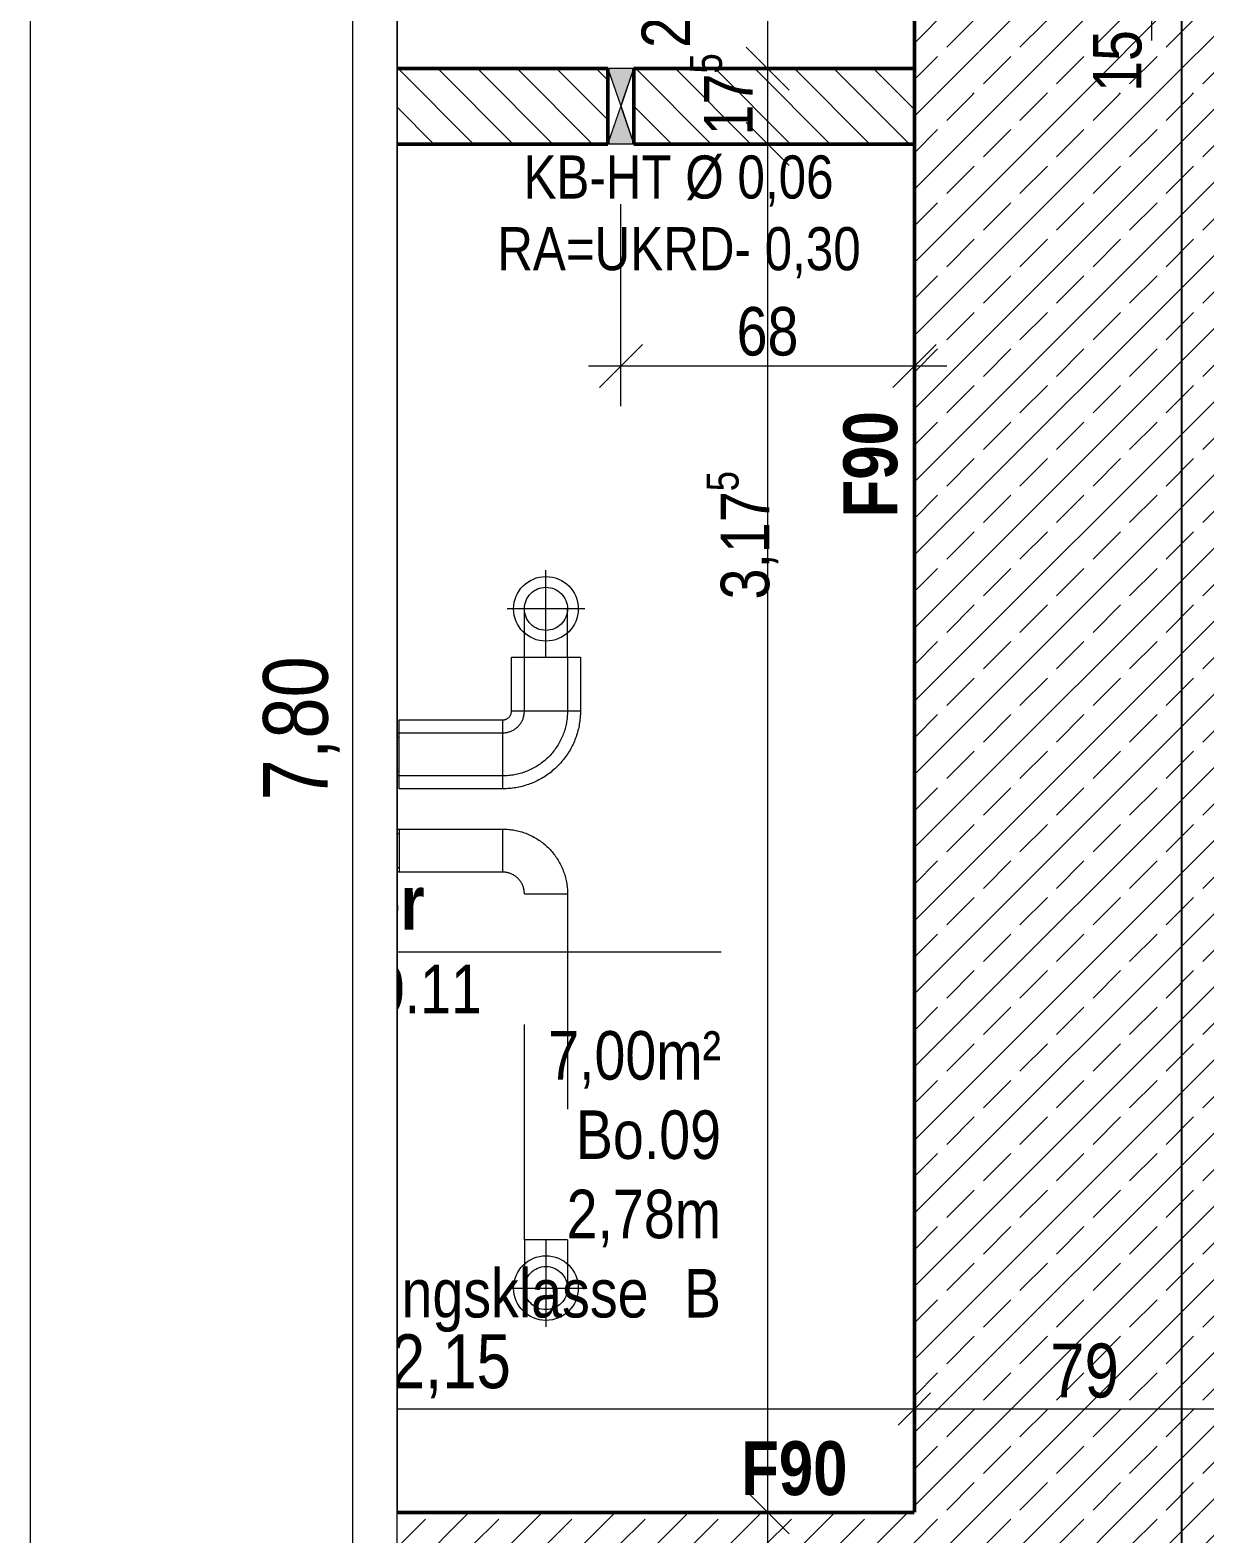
# Model space of a CAD drawing. Header units: centimetres. Extents: x 52.8 to 69.4, y 16.8 to 58.2.
# Drawn here: x 52.83 to 58.28, y 24.42 to 31.4 of the extents above; entities that cross this region are included whole.
import ezdxf
from ezdxf.xclip import XClip

# ---------------------------------------------------------------- set-up
doc = ezdxf.new("R2010")
doc.units = ezdxf.units.CM
doc.header["$MEASUREMENT"] = 0
doc.header["$XCLIPFRAME"] = 0
doc.set_wipeout_variables(frame=1)
for name, pattern in [('Achse', [50, 25, -12.5, 0, -12.5]), ('Strichlinie', [0.4, 0.3, -0.1]), ('Strichlinie kurz', [0.15, 0.075, -0.075]), ('Strichlinie-TGA', [0.175, 0.1, -0.075]), ('Wipeout_Contour', [100, 0, -100])]:
    doc.linetypes.add(name, pattern=pattern)
for name, color, linetype in [('-2._Grundriss 2.UG_7_Achsen 50.gfb', 7, 'Continuous'), ('-2._Grundriss 2.UG_7_Bemaßung 100.gfb', 7, 'Continuous'), ('-2._Grundriss 2.UG_7_Bemaßung 50.gfb', 7, 'Continuous'), ('-2._Grundriss 2.UG_7_Decken.gfb', 7, 'Continuous'), ('-2._Grundriss 2.UG_7_Neubau_Raumstempel_gemeinsam.gfb', 7, 'Continuous'), ('-2._Grundriss 2.UG_7_Neubau_Wände massiv.gfb', 7, 'Continuous'), ('-2._Grundriss 2.UG_7_Raumstempel_gemeinsam.gfb', 7, 'Continuous'), ('-2._Grundriss 2.UG_7_Text 1_50.gfb', 7, 'Continuous'), ('-2._Grundriss 2.UG_7_Unterdecken_TGA_2UG.gfb', 7, 'Continuous'), ('-2._Grundriss 2.UG_7_Wände massiv.gfb', 7, 'Continuous'), ('6._6.OG mit 2x Wunschposition Steuerschränke (rot)_8_0', 7, 'Continuous'), ('6._6.OG mit 2x Wunschposition Steuerschränke (rot)_8_Bemaßung 100.gfb', 7, 'Continuous')]:
    doc.layers.add(name, color=color, linetype=linetype)
doc.styles.add('ERSTELLTER_STIL_2', font='ARIALNB.TTF')
doc.styles.add('ERSTELLTER_STIL_3', font='')
doc.styles.get('ERSTELLTER_STIL_3').set_extended_font_data('Arial Narrow')
pattern_1 = [(135, (42.56998, 4.75838), (0.0919239, 0.0919239), [])]
pattern_2 = [(45, (42.56998, 4.75838), (-0.1697056, 0.1697056), []), (45, (42.48513, 4.84323), (-0.1697056, 0.1697056), [0.18, -0.06])]

# ---------------------------------------------------------------- blocks, each defined once
blk = doc.blocks.new('Zeichnung_8_7', base_point=(42.57, 4.7584))
at = {"layer": '-2._Grundriss 2.UG_7_Neubau_Wände massiv.gfb', "linetype": 'Continuous', "lineweight": 0, "true_color": 0x000000}
h = blk.add_hatch(dxfattribs=at)
h.set_pattern_fill('MW_KALKSANDSTEIN_0007', color=18, style=0, pattern_type=2)
h.set_pattern_definition(pattern_1)
h.paths.add_polyline_path([(54.53, 30.8684), (55.5078, 30.8684), (55.5078, 31.2184), (54.53, 31.2184)])
h = blk.add_hatch(dxfattribs=at)
h.set_pattern_fill('MW_KALKSANDSTEIN_0007', color=18, style=0, pattern_type=2)
h.set_pattern_definition(pattern_1)
h.paths.add_polyline_path([(55.6278, 31.2184), (55.6278, 30.8684), (56.93, 30.8684), (56.93, 31.2184)])
at = {"layer": '-2._Grundriss 2.UG_7_Bemaßung 50.gfb', "color": 7, "linetype": 'Continuous', "lineweight": 13, "ltscale": 10}
for p, q in [((56.2491, 31.2184), (56.2491, 31.6984)), ((56.1491, 31.3184), (56.3491, 31.1184)), ((56.4366, 31.2184), (56.0616, 31.2184)), ((56.2491, 30.8684), (56.2491, 31.2184)), ((56.1491, 30.9684), (56.3491, 30.7684)), ((56.4366, 30.8684), (56.0616, 30.8684)), ((55.5678, 29.6513), (55.5678, 30.0263)), ((55.6678, 29.9388), (55.4678, 29.7388)), ((55.4178, 29.8388), (55.5678, 29.8388))]:
    blk.add_line(p, q, dxfattribs=at)
at = {"layer": '-2._Grundriss 2.UG_7_Decken.gfb', "color": 7, "linetype": 'Strichlinie', "lineweight": 13, "ltscale": 10, "flags": 128}
blk.add_lwpolyline([(54.53, 24.5184), (58.51, 24.5184), (58.51, 31.4984), (56.93, 31.4984), (56.93, 36.2384), (56.93, 36.7384), (54.53, 36.7384)], dxfattribs=at)
at = {"layer": '-2._Grundriss 2.UG_7_Neubau_Raumstempel_gemeinsam.gfb', "color": 7, "linetype": 'Continuous', "lineweight": 13, "ltscale": 10}
blk.add_line((54.53, 27.1196), (56.0324, 27.1196), dxfattribs=at)
at = {"layer": '-2._Grundriss 2.UG_7_Neubau_Wände massiv.gfb', "color": 7, "linetype": 'Continuous', "lineweight": 50, "ltscale": 10, "flags": 128}
blk.add_lwpolyline([(56.93, 30.8684), (56.93, 31.2184)], dxfattribs=at)
at = {"layer": '-2._Grundriss 2.UG_7_Unterdecken_TGA_2UG.gfb', "color": 8, "linetype": 'Strichlinie-TGA', "lineweight": 13, "ltscale": 10}
for p, q in [((55.22, 28.4877), (55.22, 28.8914)), ((55.3999, 28.7114), (55.04, 28.7114)), ((55.12, 28.4877), (55.12, 28.7114)), ((55.32, 28.4877), (55.32, 28.7114)), ((55.0599, 28.2362), (55.0599, 28.4877)), ((55.0599, 28.4877), (55.1199, 28.4877)), ((55.1199, 28.2362), (55.1199, 28.4877)), ((55.1199, 28.4877), (55.3199, 28.4877)), ((55.3199, 28.4877), (55.3199, 28.2362)), ((55.3199, 28.4877), (55.3799, 28.4877)), ((55.3799, 28.4877), (55.3799, 28.2362)), ((54.5396, 28.1962), (55.0199, 28.1962)), ((54.5396, 28.1362), (54.5396, 28.1962)), ((55.0196, 28.1362), (55.0196, 28.1962)), ((55.0199, 28.1962), (55.0224, 28.1963)), ((55.0224, 28.1963), (55.0249, 28.1966)), ((55.0249, 28.1966), (55.0274, 28.1969)), ((55.0274, 28.1969), (55.0299, 28.1975)), ((55.0299, 28.1975), (55.0323, 28.1982)), ((55.0323, 28.1982), (55.0346, 28.199)), ((55.0346, 28.199), (55.0369, 28.2)), ((55.0369, 28.2), (55.0392, 28.2012)), ((55.0392, 28.2012), (55.0413, 28.2025)), ((55.0413, 28.2025), (55.0434, 28.2039)), ((55.0434, 28.2039), (55.0454, 28.2054)), ((55.0454, 28.2054), (55.0473, 28.2071)), ((55.0473, 28.2071), (55.0491, 28.2089)), ((55.0491, 28.2089), (55.0507, 28.2107)), ((55.0507, 28.2107), (55.0523, 28.2127)), ((55.0523, 28.2127), (55.0537, 28.2148)), ((55.0537, 28.2148), (55.055, 28.217)), ((55.055, 28.217), (55.0561, 28.2192)), ((55.0561, 28.2192), (55.0571, 28.2215)), ((55.0571, 28.2215), (55.058, 28.2239)), ((55.058, 28.2239), (55.0587, 28.2263)), ((55.0587, 28.2263), (55.0592, 28.2287)), ((55.0592, 28.2287), (55.0596, 28.2312)), ((55.0596, 28.2312), (55.0598, 28.2337)), ((55.0598, 28.2337), (55.0599, 28.2362)), ((55.1199, 28.2364), (55.0599, 28.2364)), ((55.1107, 28.1944), (55.1123, 28.198)), ((55.1123, 28.198), (55.1137, 28.2016)), ((55.1137, 28.2016), (55.115, 28.2053)), ((55.115, 28.2053), (55.1162, 28.2091)), ((55.1162, 28.2091), (55.1171, 28.2129)), ((55.1171, 28.2129), (55.118, 28.2167)), ((55.118, 28.2167), (55.1187, 28.2206)), ((55.1187, 28.2206), (55.1192, 28.2245)), ((55.1192, 28.2245), (55.1196, 28.2284)), ((55.1196, 28.2284), (55.1198, 28.2323)), ((55.1198, 28.2323), (55.1199, 28.2362)), ((55.3199, 28.2364), (55.1199, 28.2364)), ((55.3171, 28.1954), (55.3161, 28.1886)), ((55.318, 28.2022), (55.3171, 28.1954)), ((55.3187, 28.209), (55.318, 28.2022)), ((55.3192, 28.2158), (55.3187, 28.209)), ((55.3196, 28.2226), (55.3192, 28.2158)), ((55.3198, 28.2294), (55.3196, 28.2226)), ((55.3199, 28.2362), (55.3198, 28.2294)), ((55.3799, 28.2364), (55.3199, 28.2364)), ((55.3779, 28.1986), (55.3771, 28.1911)), ((55.3786, 28.2061), (55.3779, 28.1986)), ((55.3792, 28.2136), (55.3786, 28.2061)), ((55.3796, 28.2212), (55.3792, 28.2136)), ((55.3798, 28.2287), (55.3796, 28.2212)), ((55.3799, 28.2362), (55.3798, 28.2287)), ((54.53, 28.1362), (54.5396, 28.1362)), ((54.5396, 28.1362), (55.0199, 28.1362)), ((54.5396, 27.9362), (54.5396, 28.1362)), ((55.0196, 27.9362), (55.0196, 28.1362)), ((55.0199, 28.1362), (55.0238, 28.1363)), ((55.0238, 28.1363), (55.0278, 28.1365)), ((55.0278, 28.1365), (55.0317, 28.1369)), ((55.0317, 28.1369), (55.0356, 28.1375)), ((55.0356, 28.1375), (55.0394, 28.1382)), ((55.0394, 28.1382), (55.0433, 28.139)), ((55.0433, 28.139), (55.0471, 28.14)), ((55.0471, 28.14), (55.0508, 28.1411)), ((55.0508, 28.1411), (55.0545, 28.1424)), ((55.0545, 28.1424), (55.0582, 28.1439)), ((55.0582, 28.1439), (55.0618, 28.1454)), ((55.0618, 28.1454), (55.0653, 28.1471)), ((55.0653, 28.1471), (55.0688, 28.149)), ((55.0688, 28.149), (55.0722, 28.151)), ((55.0722, 28.151), (55.0755, 28.1531)), ((55.0755, 28.1531), (55.0787, 28.1553)), ((55.0787, 28.1553), (55.0818, 28.1577)), ((55.0818, 28.1577), (55.0849, 28.1602)), ((55.0849, 28.1602), (55.0878, 28.1628)), ((55.0878, 28.1628), (55.0906, 28.1655)), ((55.0906, 28.1655), (55.0933, 28.1684)), ((55.0933, 28.1684), (55.096, 28.1713)), ((55.096, 28.1713), (55.0984, 28.1743)), ((55.0984, 28.1743), (55.1008, 28.1775)), ((55.1008, 28.1775), (55.1031, 28.1807)), ((55.1031, 28.1807), (55.1052, 28.184)), ((55.1052, 28.184), (55.1072, 28.1874)), ((55.1072, 28.1874), (55.109, 28.1908)), ((55.109, 28.1908), (55.1107, 28.1944)), ((55.3002, 28.1294), (55.2977, 28.123)), ((55.3026, 28.1358), (55.3002, 28.1294)), ((55.3048, 28.1422), (55.3026, 28.1358)), ((55.3069, 28.1487), (55.3048, 28.1422)), ((55.3088, 28.1553), (55.3069, 28.1487)), ((55.3106, 28.1619), (55.3088, 28.1553)), ((55.3122, 28.1685), (55.3106, 28.1619)), ((55.3136, 28.1752), (55.3122, 28.1685)), ((55.3149, 28.1819), (55.3136, 28.1752)), ((55.3161, 28.1886), (55.3149, 28.1819)), ((55.3623, 28.125), (55.3599, 28.1178)), ((55.3645, 28.1322), (55.3623, 28.125)), ((55.3666, 28.1394), (55.3645, 28.1322)), ((55.3686, 28.1467), (55.3666, 28.1394)), ((55.3704, 28.154), (55.3686, 28.1467)), ((55.372, 28.1614), (55.3704, 28.154)), ((55.3735, 28.1688), (55.372, 28.1614)), ((55.3749, 28.1762), (55.3735, 28.1688)), ((55.376, 28.1836), (55.3749, 28.1762)), ((55.3771, 28.1911), (55.376, 28.1836)), ((54.53, 28.1154), (54.5396, 28.1162)), ((55.261, 28.0577), (55.2569, 28.0523)), ((55.265, 28.0632), (55.261, 28.0577)), ((55.2689, 28.0689), (55.265, 28.0632)), ((55.2726, 28.0746), (55.2689, 28.0689)), ((55.2762, 28.0804), (55.2726, 28.0746)), ((55.2797, 28.0862), (55.2762, 28.0804)), ((55.2831, 28.0922), (55.2797, 28.0862)), ((55.2863, 28.0982), (55.2831, 28.0922)), ((55.2893, 28.1043), (55.2863, 28.0982)), ((55.2923, 28.1105), (55.2893, 28.1043)), ((55.2951, 28.1167), (55.2923, 28.1105)), ((55.2977, 28.123), (55.2951, 28.1167)), ((55.3317, 28.0562), (55.3278, 28.0497)), ((55.3354, 28.0628), (55.3317, 28.0562)), ((55.3389, 28.0695), (55.3354, 28.0628)), ((55.3424, 28.0762), (55.3389, 28.0695)), ((55.3456, 28.083), (55.3424, 28.0762)), ((55.3488, 28.0898), (55.3456, 28.083)), ((55.3518, 28.0967), (55.3488, 28.0898)), ((55.3546, 28.1037), (55.3518, 28.0967)), ((55.3573, 28.1108), (55.3546, 28.1037)), ((55.3599, 28.1178), (55.3573, 28.1108)), ((55.1873, 27.9873), (55.1816, 27.9835)), ((55.1929, 27.9911), (55.1873, 27.9873)), ((55.1984, 27.9951), (55.1929, 27.9911)), ((55.2039, 27.9993), (55.1984, 27.9951)), ((55.2092, 28.0035), (55.2039, 27.9993)), ((55.2145, 28.0079), (55.2092, 28.0035)), ((55.2196, 28.0124), (55.2145, 28.0079)), ((55.2247, 28.017), (55.2196, 28.0124)), ((55.2296, 28.0217), (55.2247, 28.017)), ((55.2344, 28.0265), (55.2296, 28.0217)), ((55.2392, 28.0315), (55.2344, 28.0265)), ((55.2438, 28.0365), (55.2392, 28.0315)), ((55.2483, 28.0417), (55.2438, 28.0365)), ((55.2526, 28.0469), (55.2483, 28.0417)), ((55.2569, 28.0523), (55.2526, 28.0469)), ((55.2823, 27.9898), (55.2771, 27.9844)), ((55.2874, 27.9954), (55.2823, 27.9898)), ((55.2924, 28.001), (55.2874, 27.9954)), ((55.2973, 28.0068), (55.2924, 28.001)), ((55.302, 28.0126), (55.2973, 28.0068)), ((55.3067, 28.0186), (55.302, 28.0126)), ((55.3112, 28.0246), (55.3067, 28.0186)), ((55.3155, 28.0308), (55.3112, 28.0246)), ((55.3198, 28.037), (55.3155, 28.0308)), ((55.3239, 28.0433), (55.3198, 28.037)), ((55.3278, 28.0497), (55.3239, 28.0433)), ((54.5396, 27.9562), (54.53, 27.9571)), ((54.5396, 27.9362), (54.53, 27.9362)), ((55.0199, 27.9362), (54.5396, 27.9362)), ((54.5396, 27.8762), (54.5396, 27.9362)), ((55.0199, 27.8762), (55.0196, 27.9362)), ((55.0267, 27.9363), (55.0199, 27.9362)), ((55.0336, 27.9365), (55.0267, 27.9363)), ((55.0404, 27.9369), (55.0336, 27.9365)), ((55.0472, 27.9375), (55.0404, 27.9369)), ((55.054, 27.9382), (55.0472, 27.9375)), ((55.0608, 27.939), (55.054, 27.9382)), ((55.0675, 27.94), (55.0608, 27.939)), ((55.0742, 27.9412), (55.0675, 27.94)), ((55.0809, 27.9425), (55.0742, 27.9412)), ((55.0876, 27.944), (55.0809, 27.9425)), ((55.0943, 27.9456), (55.0876, 27.944)), ((55.1009, 27.9474), (55.0943, 27.9456)), ((55.1074, 27.9493), (55.1009, 27.9474)), ((55.1139, 27.9513), (55.1074, 27.9493)), ((55.1204, 27.9536), (55.1139, 27.9513)), ((55.1268, 27.9559), (55.1204, 27.9536)), ((55.1331, 27.9584), (55.1268, 27.9559)), ((55.1394, 27.9611), (55.1331, 27.9584)), ((55.1457, 27.9639), (55.1394, 27.9611)), ((55.1518, 27.9668), (55.1457, 27.9639)), ((55.1579, 27.9699), (55.1518, 27.9668)), ((55.164, 27.9731), (55.1579, 27.9699)), ((55.1699, 27.9764), (55.164, 27.9731)), ((55.1758, 27.9799), (55.1699, 27.9764)), ((55.1816, 27.9835), (55.1758, 27.9799)), ((55.1867, 27.9172), (55.18, 27.9138)), ((55.1933, 27.9208), (55.1867, 27.9172)), ((55.1999, 27.9245), (55.1933, 27.9208)), ((55.2064, 27.9283), (55.1999, 27.9245)), ((55.2128, 27.9323), (55.2064, 27.9283)), ((55.2191, 27.9364), (55.2128, 27.9323)), ((55.2254, 27.9406), (55.2191, 27.9364)), ((55.2315, 27.945), (55.2254, 27.9406)), ((55.2376, 27.9495), (55.2315, 27.945)), ((55.2435, 27.9541), (55.2376, 27.9495)), ((55.2494, 27.9589), (55.2435, 27.9541)), ((55.2551, 27.9637), (55.2494, 27.9589)), ((55.2608, 27.9687), (55.2551, 27.9637)), ((55.2663, 27.9738), (55.2608, 27.9687)), ((55.2718, 27.979), (55.2663, 27.9738)), ((55.2771, 27.9844), (55.2718, 27.979)), ((55.0199, 27.8762), (54.5396, 27.8762)), ((55.0275, 27.8763), (55.0199, 27.8762)), ((55.035, 27.8766), (55.0275, 27.8763)), ((55.0425, 27.8769), (55.035, 27.8766)), ((55.05, 27.8775), (55.0425, 27.8769)), ((55.0575, 27.8782), (55.05, 27.8775)), ((55.065, 27.8791), (55.0575, 27.8782)), ((55.0725, 27.8801), (55.065, 27.8791)), ((55.0799, 27.8813), (55.0725, 27.8801)), ((55.0874, 27.8826), (55.0799, 27.8813)), ((55.0948, 27.8841), (55.0874, 27.8826)), ((55.1021, 27.8858), (55.0948, 27.8841)), ((55.1094, 27.8875), (55.1021, 27.8858)), ((55.1167, 27.8895), (55.1094, 27.8875)), ((55.124, 27.8916), (55.1167, 27.8895)), ((55.1312, 27.8939), (55.124, 27.8916)), ((55.1383, 27.8963), (55.1312, 27.8939)), ((55.1454, 27.8988), (55.1383, 27.8963)), ((55.1524, 27.9015), (55.1454, 27.8988)), ((55.1594, 27.9044), (55.1524, 27.9015)), ((55.1663, 27.9074), (55.1594, 27.9044)), ((55.1732, 27.9105), (55.1663, 27.9074)), ((55.18, 27.9138), (55.1732, 27.9105)), ((54.53, 27.6893), (54.5398, 27.6893)), ((54.53, 27.6685), (54.5398, 27.6693)), ((54.5398, 27.6893), (55.02, 27.6893)), ((54.5398, 27.4893), (54.5398, 27.6893)), ((55.02, 27.6893), (55.0268, 27.6892)), ((55.02, 27.4893), (55.02, 27.6893)), ((55.0268, 27.6892), (55.0336, 27.689)), ((55.0336, 27.689), (55.0405, 27.6886)), ((55.0405, 27.6886), (55.0473, 27.6881)), ((55.0473, 27.6881), (55.0541, 27.6874)), ((55.0541, 27.6874), (55.0608, 27.6865)), ((55.0608, 27.6865), (55.0676, 27.6855)), ((55.0676, 27.6855), (55.0743, 27.6843)), ((55.0743, 27.6843), (55.081, 27.683)), ((55.081, 27.683), (55.0877, 27.6816)), ((55.0877, 27.6816), (55.0943, 27.68)), ((55.0943, 27.68), (55.1009, 27.6782)), ((55.1009, 27.6782), (55.1075, 27.6763)), ((55.1075, 27.6763), (55.114, 27.6742)), ((55.114, 27.6742), (55.1204, 27.672)), ((55.1204, 27.672), (55.1269, 27.6696)), ((55.1269, 27.6696), (55.1332, 27.6671)), ((55.1332, 27.6671), (55.1395, 27.6645)), ((55.1395, 27.6645), (55.1457, 27.6617)), ((55.1457, 27.6617), (55.1519, 27.6587)), ((55.1519, 27.6587), (55.158, 27.6557)), ((55.158, 27.6557), (55.164, 27.6525)), ((55.164, 27.6525), (55.17, 27.6491)), ((55.17, 27.6491), (55.1759, 27.6456)), ((55.1759, 27.6456), (55.1816, 27.642)), ((55.1816, 27.642), (55.1874, 27.6383)), ((55.1874, 27.6383), (55.193, 27.6344)), ((55.193, 27.6344), (55.1985, 27.6304)), ((55.1985, 27.6304), (55.204, 27.6263)), ((55.204, 27.6263), (55.2093, 27.622)), ((55.2093, 27.622), (55.2146, 27.6177)), ((55.2146, 27.6177), (55.2197, 27.6132)), ((55.2197, 27.6132), (55.2247, 27.6086)), ((55.2247, 27.6086), (55.2297, 27.6038)), ((55.2297, 27.6038), (55.2345, 27.599)), ((55.2345, 27.599), (55.2392, 27.5941)), ((55.2392, 27.5941), (55.2438, 27.589)), ((55.2438, 27.589), (55.2483, 27.5839)), ((55.2483, 27.5839), (55.2527, 27.5786)), ((55.2527, 27.5786), (55.2569, 27.5733)), ((55.2569, 27.5733), (55.2611, 27.5678)), ((55.2611, 27.5678), (55.2651, 27.5623)), ((54.5398, 27.5093), (54.53, 27.5102)), ((55.2651, 27.5623), (55.2689, 27.5567)), ((55.2689, 27.5567), (55.2727, 27.551)), ((55.2727, 27.551), (55.2763, 27.5452)), ((55.2763, 27.5452), (55.2798, 27.5393)), ((55.2798, 27.5393), (55.2831, 27.5334)), ((55.2831, 27.5334), (55.2863, 27.5273)), ((55.2863, 27.5273), (55.2894, 27.5212)), ((55.2894, 27.5212), (55.2924, 27.5151)), ((55.2924, 27.5151), (55.2951, 27.5088)), ((55.2951, 27.5088), (55.2978, 27.5025)), ((55.2978, 27.5025), (55.3003, 27.4962)), ((54.5398, 27.4893), (54.53, 27.4893)), ((55.02, 27.4893), (54.5398, 27.4893)), ((55.0239, 27.4892), (55.02, 27.4893)), ((55.0278, 27.489), (55.0239, 27.4892)), ((55.0317, 27.4886), (55.0278, 27.489)), ((55.0356, 27.4881), (55.0317, 27.4886)), ((55.0395, 27.4874), (55.0356, 27.4881)), ((55.0433, 27.4865), (55.0395, 27.4874)), ((55.0471, 27.4856), (55.0433, 27.4865)), ((55.0509, 27.4844), (55.0471, 27.4856)), ((55.0546, 27.4831), (55.0509, 27.4844)), ((55.0582, 27.4817), (55.0546, 27.4831)), ((55.0618, 27.4801), (55.0582, 27.4817)), ((55.0654, 27.4784), (55.0618, 27.4801)), ((55.0688, 27.4766), (55.0654, 27.4784)), ((55.0722, 27.4746), (55.0688, 27.4766)), ((55.0755, 27.4725), (55.0722, 27.4746)), ((55.0788, 27.4702), (55.0755, 27.4725)), ((55.0819, 27.4678), (55.0788, 27.4702)), ((55.0849, 27.4653), (55.0819, 27.4678)), ((55.0879, 27.4627), (55.0849, 27.4653)), ((55.0907, 27.46), (55.0879, 27.4627)), ((55.0934, 27.4572), (55.0907, 27.46)), ((55.096, 27.4543), (55.0934, 27.4572)), ((55.0985, 27.4512), (55.096, 27.4543)), ((55.1009, 27.4481), (55.0985, 27.4512)), ((55.1031, 27.4449), (55.1009, 27.4481)), ((55.1052, 27.4416), (55.1031, 27.4449)), ((55.1072, 27.4382), (55.1052, 27.4416)), ((55.1091, 27.4347), (55.1072, 27.4382)), ((55.1108, 27.4312), (55.1091, 27.4347)), ((55.1124, 27.4276), (55.1108, 27.4312)), ((55.1138, 27.4239), (55.1124, 27.4276)), ((55.3003, 27.4962), (55.3027, 27.4898)), ((55.3027, 27.4898), (55.3049, 27.4833)), ((55.3049, 27.4833), (55.3069, 27.4768)), ((55.3069, 27.4768), (55.3089, 27.4702)), ((55.3089, 27.4702), (55.3106, 27.4636)), ((55.3106, 27.4636), (55.3122, 27.457)), ((55.3122, 27.457), (55.3137, 27.4503)), ((55.3137, 27.4503), (55.315, 27.4436)), ((55.315, 27.4436), (55.3162, 27.4369)), ((55.3162, 27.4369), (55.3172, 27.4302)), ((55.3172, 27.4302), (55.318, 27.4234)), ((55.1151, 27.4202), (55.1138, 27.4239)), ((55.1162, 27.4165), (55.1151, 27.4202)), ((55.1172, 27.4127), (55.1162, 27.4165)), ((55.1181, 27.4088), (55.1172, 27.4127)), ((55.1187, 27.405), (55.1181, 27.4088)), ((55.1193, 27.4011), (55.1187, 27.405)), ((55.1197, 27.3972), (55.1193, 27.4011)), ((55.1199, 27.3932), (55.1197, 27.3972)), ((55.12, 27.3893), (55.1199, 27.3932)), ((55.12, 25.7829), (55.12, 27.3893)), ((55.12, 27.3893), (55.32, 27.3893)), ((55.318, 27.4234), (55.3187, 27.4166)), ((55.3187, 27.4166), (55.3193, 27.4098)), ((55.3193, 27.4098), (55.3197, 27.403)), ((55.3197, 27.403), (55.3199, 27.3961)), ((55.3199, 27.3961), (55.32, 27.3893)), ((55.32, 27.3893), (55.32, 25.7829)), ((55.12, 25.7829), (55.12, 25.5592)), ((55.32, 25.7829), (55.12, 25.7829)), ((55.22, 25.7829), (55.22, 25.3792)), ((55.32, 25.7829), (55.32, 25.5592)), ((55.04, 25.5592), (55.4, 25.5592))]:
    blk.add_line(p, q, dxfattribs=at)
for centre, radius in [((55.22, 28.7114), 0.15), ((55.22, 28.7114), 0.1), ((55.22, 25.5592), 0.15), ((55.22, 25.5592), 0.1)]:
    blk.add_circle(centre, radius, dxfattribs=at)
at = {"layer": '-2._Grundriss 2.UG_7_Bemaßung 100.gfb', "color": 7, "linetype": 'Continuous', "lineweight": 13, "insert": (54.5, 25.0482), "char_height": 0.25, "width": 0.560003, "attachment_point": 7, "style": 'ERSTELLTER_STIL_3'}
blk.add_mtext('\\A1;2,15', dxfattribs=at)
at = {"layer": '-2._Grundriss 2.UG_7_Bemaßung 50.gfb', "color": 7, "linetype": 'Continuous', "lineweight": 13, "insert": (55.8891, 31.3144), "char_height": 0.225, "width": 0.288002, "attachment_point": 7, "rotation": 90, "style": 'ERSTELLTER_STIL_3'}
blk.add_mtext('\\A1;24', dxfattribs=at)
at = {"layer": '-2._Grundriss 2.UG_7_Bemaßung 50.gfb', "color": 7, "linetype": 'Continuous', "lineweight": 13, "char_height": 0.225, "attachment_point": 7, "rotation": 90, "style": 'ERSTELLTER_STIL_3'}
for s, insert in [('\\A1;17{\\H0.66x;\\S5^  ;}', (56.2445, 30.9084)), ('\\A1;3,17{\\H0.66x;\\S5^  ;}', (56.3218, 28.7549))]:
    blk.add_mtext(s, dxfattribs=dict(at, insert=insert))
at = {"layer": '-2._Grundriss 2.UG_7_Raumstempel_gemeinsam.gfb', "color": 7, "linetype": 'Continuous', "lineweight": 13, "insert": (53.8767, 27.1462), "char_height": 0.25, "attachment_point": 7, "style": 'ERSTELLTER_STIL_2'}
blk.add_mtext('\\A1;Lager', dxfattribs=at)
at = {"layer": '-2._Grundriss 2.UG_7_Raumstempel_gemeinsam.gfb', "color": 7, "linetype": 'Continuous', "lineweight": 13, "char_height": 0.225, "style": 'ERSTELLTER_STIL_3'}
for s, insert, attachment_point, line_spacing_factor in [('\\A1;U2.00.11\\PF:\\PB:\\PLH:\\PNutzungsklasse', (53.8767, 27.0594), 1, 0.940832), ('\\A1;\\P7,00m²\\PBo.09\\P2,78m\\PB', (56.0324, 27.1196), 3, 0.98107)]:
    blk.add_mtext(s, dxfattribs=dict(at, insert=insert, attachment_point=attachment_point, line_spacing_factor=line_spacing_factor))
at = {"layer": '-2._Grundriss 2.UG_7_Text 1_50.gfb', "color": 7, "linetype": 'Continuous', "lineweight": 13, "insert": (56.8535, 29.1357), "char_height": 0.25, "attachment_point": 7, "rotation": 90, "style": 'ERSTELLTER_STIL_2'}
blk.add_mtext('\\A1;F90', dxfattribs=at)
at = {"layer": '-2._Grundriss 2.UG_7_Text 1_50.gfb', "color": 7, "linetype": 'Continuous', "lineweight": 13, "insert": (56.1257, 24.5949), "char_height": 0.25, "attachment_point": 7, "style": 'ERSTELLTER_STIL_2'}
blk.add_mtext('\\A1;F90', dxfattribs=at)
at = {"layer": '-2._Grundriss 2.UG_7_Wände massiv.gfb', "color": 7, "linetype": 'Continuous', "lineweight": 25, "char_height": 0.2, "attachment_point": 6, "style": 'ERSTELLTER_STIL_3'}
for s, insert in [('\\A1;KB-HT Ø 0,06', (56.5546, 30.6968)), ('\\A1;RA=UKRD- 0,30', (56.6807, 30.3641))]:
    blk.add_mtext(s, dxfattribs=dict(at, insert=insert))
at = {"color": 254, "linetype": 'Wipeout_Contour', "lineweight": 0, "ltscale": 190.624117}
blk.add_wipeout([(55.5678, 31.0434), (55.6278, 30.8684), (55.6278, 31.2184)], dxfattribs=at).dxf.layer = '-2._Grundriss 2.UG_7_Neubau_Wände massiv.gfb'
at = {"color": 254, "linetype": 'Wipeout_Contour', "lineweight": 0, "ltscale": 243.139081}
blk.add_wipeout([(54.53, 24.0184), (56.93, 24.0184), (56.93, 24.5184), (54.53, 24.5184)], dxfattribs=at).dxf.layer = '-2._Grundriss 2.UG_7_Neubau_Wände massiv.gfb'
at = {"layer": '-2._Grundriss 2.UG_7_Neubau_Wände massiv.gfb', "linetype": 'Continuous', "lineweight": 0, "true_color": 0x000000}
h = blk.add_hatch(dxfattribs=at)
h.set_pattern_fill('BETON__STAHLBETON_0007', color=18, style=0, pattern_type=2)
h.set_pattern_definition(pattern_2)
h.paths.add_polyline_path([(54.53, 24.0184), (56.93, 24.0184), (56.93, 24.5184), (54.53, 24.5184)])
at = {"layer": '-2._Grundriss 2.UG_7_Bemaßung 50.gfb', "color": 7, "linetype": 'Continuous', "lineweight": 13, "ltscale": 10}
for p, q in [((56.1491, 24.6184), (56.3491, 24.4184)), ((56.4366, 24.5184), (56.0616, 24.5184)), ((56.2491, 24.3684), (56.2491, 24.5184))]:
    blk.add_line(p, q, dxfattribs=at)
at = {"layer": '-2._Grundriss 2.UG_7_Neubau_Wände massiv.gfb', "color": 7, "linetype": 'Continuous', "lineweight": 50, "ltscale": 10}
blk.add_line((55.6278, 31.2184), (55.6278, 30.8684), dxfattribs=at)
at = {"layer": '-2._Grundriss 2.UG_7_Neubau_Wände massiv.gfb', "color": 7, "linetype": 'Continuous', "lineweight": 50, "ltscale": 10, "flags": 128}
for points in [[(56.93, 31.2184), (55.6278, 31.2184)], [(55.6278, 30.8684), (56.93, 30.8684)], [(56.93, 24.5184), (54.53, 24.5184)]]:
    blk.add_lwpolyline(points, dxfattribs=at)
at = {"color": 254, "linetype": 'Wipeout_Contour', "lineweight": 0, "ltscale": 191.287583}
blk.add_wipeout([(55.5678, 31.0434), (55.5078, 31.2184), (55.5078, 30.8684)], dxfattribs=at).dxf.layer = '-2._Grundriss 2.UG_7_Neubau_Wände massiv.gfb'
at = {"layer": '-2._Grundriss 2.UG_7_Neubau_Wände massiv.gfb', "linetype": 'Continuous', "lineweight": 13}
for points in [[(55.5678, 31.0434), (55.6278, 31.2184), (55.5078, 31.2184)], [(55.5678, 31.0434), (55.5078, 30.8684), (55.6278, 30.8684)]]:
    blk.add_hatch(color=8, dxfattribs=at).paths.add_polyline_path(points)
at = {"layer": '-2._Grundriss 2.UG_7_Bemaßung 50.gfb', "color": 7, "linetype": 'Strichlinie kurz', "lineweight": 13, "ltscale": 10}
blk.add_line((55.5678, 29.8388), (55.5678, 31.3388), dxfattribs=at)
at = {"layer": '-2._Grundriss 2.UG_7_Neubau_Wände massiv.gfb', "color": 7, "linetype": 'Continuous', "lineweight": 13, "ltscale": 10}
for p, q in [((55.5078, 31.2184), (55.6278, 30.8684)), ((55.5078, 30.8684), (55.6278, 31.2184)), ((55.6278, 31.2184), (55.5078, 31.2184)), ((55.6278, 30.8684), (55.5078, 30.8684))]:
    blk.add_line(p, q, dxfattribs=at)
at = {"layer": '-2._Grundriss 2.UG_7_Neubau_Wände massiv.gfb', "color": 7, "linetype": 'Continuous', "lineweight": 50, "ltscale": 10}
blk.add_line((55.5078, 31.2184), (55.5078, 30.8684), dxfattribs=at)
at = {"layer": '-2._Grundriss 2.UG_7_Neubau_Wände massiv.gfb', "color": 7, "linetype": 'Continuous', "lineweight": 50, "ltscale": 10, "flags": 128}
for points in [[(55.5078, 31.2184), (54.53, 31.2184)], [(54.53, 30.8684), (55.5078, 30.8684)]]:
    blk.add_lwpolyline(points, dxfattribs=at)
at = {"color": 254, "linetype": 'Wipeout_Contour', "lineweight": 0, "ltscale": 195.181079}
blk.add_wipeout([(57.53, 31.4984), (56.93, 31.0984), (57.53, 31.0984)], dxfattribs=at).dxf.layer = '-2._Grundriss 2.UG_7_Neubau_Wände massiv.gfb'
at = {"layer": '-2._Grundriss 2.UG_7_Neubau_Wände massiv.gfb', "linetype": 'Continuous', "lineweight": 0, "true_color": 0x000000}
h = blk.add_hatch(dxfattribs=at)
h.set_pattern_fill('BETON__STAHLBETON_0007', color=18, style=0, pattern_type=2)
h.set_pattern_definition(pattern_2)
h.paths.add_polyline_path([(57.53, 31.4984), (56.93, 31.0984), (57.53, 31.0984)])
at = {"color": 254, "linetype": 'Wipeout_Contour', "lineweight": 0, "ltscale": 196.203816}
blk.add_wipeout([(56.93, 31.4984), (56.93, 31.0984), (57.53, 31.4984)], dxfattribs=at).dxf.layer = '-2._Grundriss 2.UG_7_Neubau_Wände massiv.gfb'
at = {"layer": '-2._Grundriss 2.UG_7_Neubau_Wände massiv.gfb', "linetype": 'Continuous', "lineweight": 0, "true_color": 0x000000}
h = blk.add_hatch(dxfattribs=at)
h.set_pattern_fill('BETON__STAHLBETON_0007', color=18, style=0, pattern_type=2)
h.set_pattern_definition(pattern_2)
h.paths.add_polyline_path([(56.93, 31.4984), (56.93, 31.0984), (57.53, 31.4984)])
at = {"layer": '-2._Grundriss 2.UG_7_Neubau_Wände massiv.gfb', "color": 7, "linetype": 'Continuous', "lineweight": 50, "ltscale": 10, "flags": 128}
blk.add_lwpolyline([(56.93, 31.6984), (56.93, 31.0984)], dxfattribs=at)
at = {"color": 254, "linetype": 'Wipeout_Contour', "lineweight": 0, "ltscale": 270.954694}
blk.add_wipeout([(57.53, 31.0984), (62.61, 31.0984), (62.61, 31.4984), (57.53, 31.4984)], dxfattribs=at).dxf.layer = '-2._Grundriss 2.UG_7_Neubau_Wände massiv.gfb'
at = {"layer": '-2._Grundriss 2.UG_7_Neubau_Wände massiv.gfb', "linetype": 'Continuous', "lineweight": 0, "true_color": 0x000000}
h = blk.add_hatch(dxfattribs=at)
h.set_pattern_fill('BETON__STAHLBETON_0007', color=18, style=0, pattern_type=2)
h.set_pattern_definition(pattern_2)
h.paths.add_polyline_path([(57.53, 31.0984), (62.61, 31.0984), (62.61, 31.4984), (57.53, 31.4984)])
at = {"layer": '-2._Grundriss 2.UG_7_Bemaßung 50.gfb', "color": 7, "linetype": 'Continuous', "lineweight": 13, "ltscale": 10}
blk.add_line((58.0315, 31.3484), (58.0315, 31.4984), dxfattribs=at)
at = {"color": 254, "linetype": 'Wipeout_Contour', "lineweight": 0, "ltscale": 256.5141}
blk.add_wipeout([(56.93, 31.0984), (56.93, 24.5184), (58.51, 24.5184), (58.51, 31.0984)], dxfattribs=at).dxf.layer = '-2._Grundriss 2.UG_7_Neubau_Wände massiv.gfb'
at = {"layer": '-2._Grundriss 2.UG_7_Neubau_Wände massiv.gfb', "linetype": 'Continuous', "lineweight": 0, "true_color": 0x000000}
h = blk.add_hatch(dxfattribs=at)
h.set_pattern_fill('BETON__STAHLBETON_0007', color=18, style=0, pattern_type=2)
h.set_pattern_definition(pattern_2)
h.paths.add_polyline_path([(56.93, 31.0984), (56.93, 24.5184), (58.51, 24.5184), (58.51, 31.0984)])
at = {"layer": '-2._Grundriss 2.UG_7_Bemaßung 100.gfb', "color": 7, "linetype": 'Continuous', "lineweight": 13, "ltscale": 10}
for p, q in [((56.93, 24.8576), (56.93, 25.1388)), ((57.005, 25.0732), (56.855, 24.9232)), ((54.53, 24.9982), (56.93, 24.9982)), ((56.93, 24.9982), (58.51, 24.9982))]:
    blk.add_line(p, q, dxfattribs=at)
at = {"layer": '-2._Grundriss 2.UG_7_Bemaßung 50.gfb', "color": 7, "linetype": 'Continuous', "lineweight": 13, "ltscale": 10}
for p, q in [((56.93, 29.6513), (56.93, 30.0263)), ((56.83, 29.7388), (57.03, 29.9388)), ((55.5678, 29.8388), (56.93, 29.8388)), ((56.93, 29.8388), (57.08, 29.8388))]:
    blk.add_line(p, q, dxfattribs=at)
at = {"layer": '-2._Grundriss 2.UG_7_Neubau_Wände massiv.gfb', "color": 7, "linetype": 'Continuous', "lineweight": 50, "ltscale": 10, "flags": 128}
blk.add_lwpolyline([(56.93, 31.0984), (56.93, 24.5184)], dxfattribs=at)
at = {"layer": '-2._Grundriss 2.UG_7_Bemaßung 100.gfb', "color": 7, "linetype": 'Continuous', "lineweight": 13, "insert": (57.56, 25.0482), "char_height": 0.25, "width": 0.320003, "attachment_point": 7, "style": 'ERSTELLTER_STIL_3'}
blk.add_mtext('\\A1;79', dxfattribs=at)
at = {"layer": '-2._Grundriss 2.UG_7_Bemaßung 50.gfb', "color": 7, "linetype": 'Continuous', "lineweight": 13, "insert": (57.9865, 31.1104), "char_height": 0.225, "width": 0.288002, "attachment_point": 7, "rotation": 90, "style": 'ERSTELLTER_STIL_3'}
blk.add_mtext('\\A1;15', dxfattribs=at)
at = {"color": 254, "linetype": 'Wipeout_Contour', "lineweight": 0, "ltscale": 254.993307}
blk.add_wipeout([(56.0649, 29.8438), (56.4329, 29.8438), (56.4329, 30.1488), (56.0649, 30.1488)], dxfattribs=at).dxf.layer = '-2._Grundriss 2.UG_7_Bemaßung 50.gfb'
at = {"color": 254, "linetype": 'Wipeout_Contour', "lineweight": 0, "ltscale": 254.891578}
blk.add_wipeout([(56.93, 24.5184), (56.93, 24.0184), (60.91, 24.0184), (60.91, 24.5184)], dxfattribs=at).dxf.layer = '-2._Grundriss 2.UG_7_Neubau_Wände massiv.gfb'
at = {"layer": '-2._Grundriss 2.UG_7_Neubau_Wände massiv.gfb', "linetype": 'Continuous', "lineweight": 0, "true_color": 0x000000}
h = blk.add_hatch(dxfattribs=at)
h.set_pattern_fill('BETON__STAHLBETON_0007', color=18, style=0, pattern_type=2)
h.set_pattern_definition(pattern_2)
h.paths.add_polyline_path([(56.93, 24.5184), (56.93, 24.0184), (60.91, 24.0184), (60.91, 24.5184)])
at = {"layer": '-2._Grundriss 2.UG_7_Achsen 50.gfb', "color": 7, "linetype": 'Achse', "lineweight": 25, "ltscale": 10}
blk.add_line((58.17, 16.7942), (58.17, 38.3115), dxfattribs=at)
blk.add_line((58.17, 16.7942), (58.17, 38.3115), dxfattribs=at)
at = {"layer": '-2._Grundriss 2.UG_7_Bemaßung 50.gfb', "color": 7, "linetype": 'Continuous', "lineweight": 13, "ltscale": 10}
blk.add_line((56.2491, 24.5184), (56.2491, 30.8684), dxfattribs=at)
at = {"layer": '-2._Grundriss 2.UG_7_Bemaßung 50.gfb', "color": 7, "linetype": 'Continuous', "lineweight": 13, "insert": (56.1049, 29.8838), "char_height": 0.225, "width": 0.288002, "attachment_point": 7, "style": 'ERSTELLTER_STIL_3'}
blk.add_mtext('\\A1;68', dxfattribs=at)
blk = doc.blocks.new('Zeichnung_9_8', base_point=(68.3433, 4.7584))
at = {"layer": '6._6.OG mit 2x Wunschposition Steuerschränke (rot)_8_Bemaßung 100.gfb', "color": 7, "linetype": 'Continuous', "lineweight": 13, "ltscale": 10}
for p in [(54.3233, 21.9725), (54.3233, 20.3584)]:
    blk.add_line(p, (54.3233, 35.9584), dxfattribs=at)
at = {"layer": '6._6.OG mit 2x Wunschposition Steuerschränke (rot)_8_Bemaßung 100.gfb', "color": 7, "linetype": 'Continuous', "lineweight": 13, "insert": (54.2633, 27.8224), "char_height": 0.3, "width": 0.672003, "attachment_point": 7, "rotation": 90, "style": 'ERSTELLTER_STIL_3'}
blk.add_mtext('\\A1;7,80', dxfattribs=at)

msp = doc.modelspace()

# ---------------------------------------------------------------- linework, layer by layer
at = {"layer": '-2._Grundriss 2.UG_7_Decken.gfb', "color": 7, "linetype": 'Continuous', "lineweight": 13, "ltscale": 10, "flags": 128}
msp.add_lwpolyline([(54.53, 16.7942), (69.4002, 16.7942), (69.4002, 38.3115), (54.53, 38.3115)], close=True, dxfattribs=at)

# ---------------------------------------------------------------- next in the draw order: block references
at = {"color": 7, "linetype": 'Continuous', "lineweight": 13, "ltscale": 10}
ref = msp.add_blockref('Zeichnung_8_7', (42.57, 4.7584), dxfattribs=at)
XClip(ref).set_block_clipping_path([(54.5300182444, 16.794228408), (69.4001759032, 38.3115296116)])

# ---------------------------------------------------------------- next in the draw order: linework, layer by layer
at = {"layer": '6._6.OG mit 2x Wunschposition Steuerschränke (rot)_8_0', "color": 7, "linetype": 'Continuous', "lineweight": 13, "ltscale": 10, "flags": 128}
msp.add_lwpolyline([(52.8263, 16.7942), (54.53, 16.7942), (54.53, 38.3115), (52.8263, 38.3115)], close=True, dxfattribs=at)

# ---------------------------------------------------------------- next in the draw order: block references
at = {"color": 7, "linetype": 'Continuous', "lineweight": 13, "ltscale": 10}
ref = msp.add_blockref('Zeichnung_9_8', (68.3433, 4.7584), dxfattribs=at)
XClip(ref).set_block_clipping_path([(52.8262792192, 16.794228408), (54.5300182444, 38.3115296116)])

doc.saveas('drawing.dxf')
